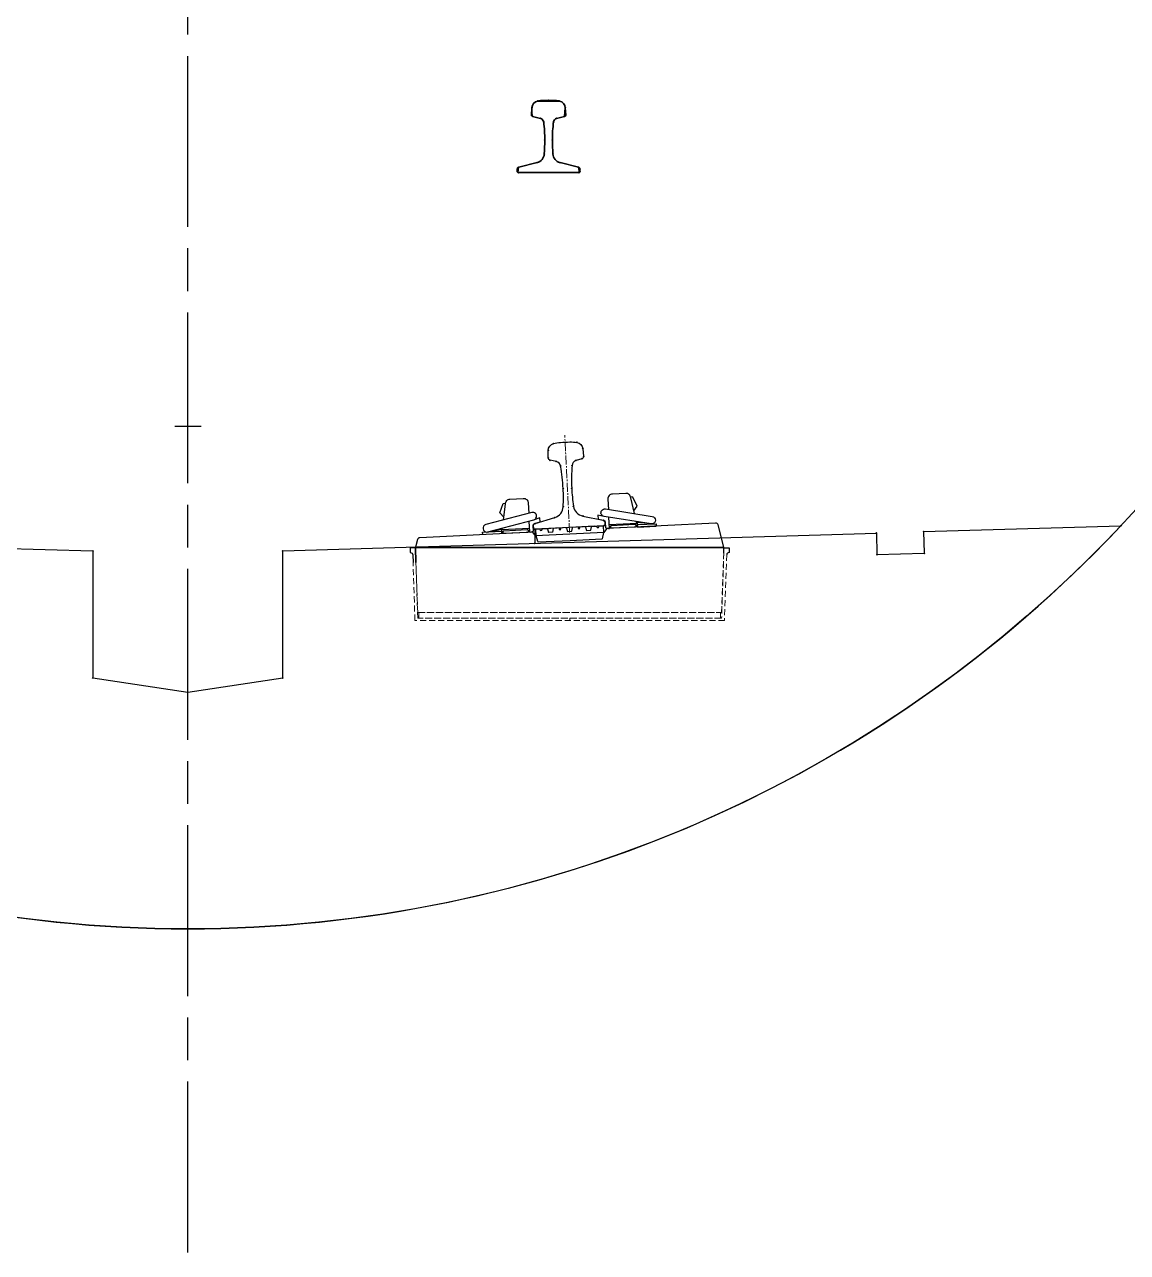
# Model space of a CAD drawing. Header units: millimetres. Extents: x -4681 to 6023, y -3382 to 3303.
# Drawn here: x -344 to 1979, y -3382 to -795 of the extents above; entities that cross this region are included whole.
import ezdxf

# ---------------------------------------------------------------- set-up
doc = ezdxf.new("R2010")
doc.units = ezdxf.units.MM
doc.header["$PDMODE"] = 3
for name, pattern in [('ACAD_ISO08W100', [36, 24, -3, 6, -3]), ('CENTER2', [28.575, 19.05, -3.175, 3.175, -3.175]), ('DASHED', [19.05, 12.7, -6.35])]:
    doc.linetypes.add(name, pattern=pattern)
for name, color, linetype in [('#Base', 230, 'Continuous'), ('#Rails2', 103, 'Continuous'), ('LVT-M', 170, 'Continuous'), ('Оси', 9, 'ACAD_ISO08W100')]:
    doc.layers.add(name, color=color, linetype=linetype)
doc.layers.add('ВСП_Сплошная_толстая', color=90, linetype='Continuous', lineweight=30)
doc.layers.add('ВСП_Сплошная_тонкая', color=242, linetype='Continuous', lineweight=20)

msp = doc.modelspace()

# ---------------------------------------------------------------- linework, layer by layer
at = {"layer": '#Base'}
for p, q in [((1549.9, -1863.4), (1965.7, -1851)), ((-1450.4, -1866.4), (-200, -1903.9)), ((200, -1903.9), (1450.4, -1866.4)), ((1450.4, -1866.4), (1451.7, -1911.8)), ((1549.9, -1863.4), (1551.3, -1908.8)), ((-200, -1903.9), (-200, -2171.5)), ((200, -2171.5), (200, -1903.9)), ((1451.7, -1911.8), (1551.3, -1908.8)), ((-200, -2171.5), (0, -2201.5)), ((0, -2201.5), (200, -2171.5))]:
    msp.add_line(p, q, dxfattribs=at)
msp.add_arc((0, 0), 2700, 223.2779, 316.7221, dxfattribs=at)
for p in [(1965.7, -1851), (1450.4, -1866.4), (1549.9, -1863.4), (-200, -1903.9), (200, -1903.9), (1451.7, -1911.8), (1551.3, -1908.8), (-200, -2171.5), (200, -2171.5), (0, -2201.5), (0, -2700)]:
    msp.add_point(p, dxfattribs=at)
at = {"layer": '#Rails2'}
for p, q in [((0, -1664.3), (0, -1618.2)), ((-27.2, -1641.5), (28.4, -1641.5)), ((730.9, -1858.3), (730.9, -1888))]:
    msp.add_line(p, q, dxfattribs=at)
at = {"layer": '#Rails2', "lineweight": 35}
msp.add_lwpolyline([(826, -1099.8, 0.353171), (822.9, -1095.9), (784.2, -1086.2, -0.325745), (769.2, -1068, -0.021002), (768, -1038.6, -0.029453), (770.3, -1000.4, -0.263669), (776.7, -993), (793.7, -988.7, 0.336667), (796, -985.9), (795.2, -970.5, 0.349346), (782.8, -956.5, 0.037294), (774, -955.3, 0.007005), (760, -955.1, 0.007005), (746, -955.3, 0.037294), (737.1, -956.5, 0.349345), (724.8, -970.5), (724, -985.9, 0.336573), (726.3, -988.7), (743.3, -993, -0.263669), (749.7, -1000.4, -0.029453), (752, -1038.6, -0.021002), (750.8, -1068, -0.325745), (735.8, -1086.2), (697.1, -1095.9, 0.353171), (694, -1099.8), (694, -1105.1, 0.414214), (696, -1107.1), (824, -1107.1, 0.414214), (826, -1105.1), (826, -1099.8)], format="xyb", dxfattribs=at)
at = {"layer": '#Rails2', "lineweight": 30}
msp.add_lwpolyline([(804.8, -1674.5, -0.045839), (819.5, -1675.4, -0.34291), (832.1, -1688.8), (833.7, -1704.5, -0.358004), (830.2, -1709.8), (817.9, -1713.5, 0.308226), (809.4, -1724.1, 0.032323), (808.7, -1771.8, 0.023824), (812.4, -1809.8, 0.317549), (832.3, -1830.7), (875.1, -1839.2, -0.343975), (878.3, -1842.9), (878.7, -1848.9, -0.414214), (876.8, -1851), (730.9, -1858.3, -0.414214), (728.8, -1856.4), (728.5, -1850.4, -0.343975), (731.4, -1846.3), (773.1, -1833.6, 0.317549), (790.8, -1810.8, 0.023824), (790.7, -1772.7, 0.032323), (785.3, -1725.3, 0.308226), (775.8, -1715.6), (763.2, -1713.1, -0.358004), (759.2, -1708.2), (759.2, -1692.4, -0.34291), (770.4, -1677.8, -0.045839), (784.9, -1675.5, -0.010001), (804.8, -1674.5)], format="xyb", dxfattribs=at)
at = {"layer": '#Rails2'}
for p in [(737.1, -956.5), (746, -955.3), (760, -955.1), (774, -955.3), (782.8, -956.5), (724.8, -970.5), (795.2, -970.5), (724, -985.9), (726.3, -988.7), (743.3, -993), (749.7, -1000.4), (770.3, -1000.4), (776.7, -993), (793.7, -988.7), (796, -985.9), (752, -1038.6), (768, -1038.6), (735.8, -1086.2), (750.8, -1068), (769.2, -1068), (784.2, -1086.2), (694, -1099.8), (694, -1105.1), (696, -1107.1), (697.1, -1095.9), (822.9, -1095.9), (824, -1107.1), (826, -1099.8), (826, -1105.1), (0, -1641.5), (770.4, -1677.8), (794.9, -1674.9), (819.5, -1675.4), (759.2, -1692.4), (832.1, -1688.8), (833.7, -1704.5), (759.2, -1708.2), (763.2, -1713.1), (775.8, -1715.6), (785.3, -1725.3), (809.4, -1724.1), (817.9, -1713.5), (830.2, -1709.8), (790.7, -1772.7), (808.7, -1771.8), (790.8, -1810.8), (812.4, -1809.8), (773.1, -1833.6), (832.3, -1830.7), (730.9, -1858.3), (731.4, -1846.3), (875.1, -1839.2), (876.8, -1851), (730.9, -1888)]:
    msp.add_point(p, dxfattribs=at)
for p, q in [((737.1, -956.5), (782.8, -956.5)), ((726.3, -988.7), (724.8, -970.5)), ((793.7, -988.7), (795.2, -970.5)), ((696, -1107.1), (697.1, -1095.9)), ((822.9, -1095.9), (824, -1107.1))]:
    msp.add_line(p, q)
msp.add_circle((0, 0), 2700)
msp.add_arc((760, -1142.3), 187.2, 82.988, 97.012)
at = {"layer": 'LVT-M', "lineweight": 30}
for p, q in [((888, -1856.6), (886.9, -1833)), ((886.5, -1856.7), (888, -1856.6))]:
    msp.add_line(p, q, dxfattribs=at)
at = {"layer": 'LVT-M'}
for p, q in [((882.5, -1856.8), (876.5, -1865.1)), ((1111.8, -1845.6), (882.5, -1856.8)), ((1129.5, -1896.4), (1116.9, -1849.3)), ((484, -1879.9), (479.5, -1896.4)), ((726.6, -1864.5), (488.5, -1876.2)), ((732.6, -1872.2), (726.6, -1864.5)), ((804.5, -1868.7), (732.6, -1872.2)), ((876.5, -1865.1), (804.5, -1868.7))]:
    msp.add_line(p, q, dxfattribs=at)
at = {"layer": 'LVT-M', "lineweight": 30}
for points in [[(940.7, -1825.3), (932.9, -1792.3, 0.414214), (922.4, -1782.8), (894.4, -1784.2, 0.414214), (885, -1794.7), (886.1, -1816.7)], [(664.7, -1838.8), (669.2, -1805.2, -0.414214), (678.7, -1794.7), (706.7, -1793.3, -0.414214), (717.1, -1802.8), (718.2, -1824.8)], [(631.8, -1863.9), (728.6, -1838.6, 1), (724.5, -1823.1), (627.8, -1848.4, 0.896361), (630.1, -1864.2)], [(721.6, -1864.7), (728.1, -1862.7), (727.5, -1850.4, -0.344328), (730.3, -1846.4), (742.1, -1842.8), (741.7, -1834.5), (729.3, -1838.3)], [(876.4, -1831.3), (863.7, -1828.7), (864.1, -1837), (876.2, -1839.4, -0.344328), (879.4, -1843.1), (880, -1855.4), (886.5, -1856.7)], [(975.9, -1847), (877.1, -1831.5, -1), (879.6, -1815.7), (978.4, -1831.2, -0.896361), (977.7, -1847.1)], [(848.7, -1860.5), (850.1, -1853.1, -0.344151), (851.1, -1852.3), (860.6, -1851.9, -0.322823), (861.5, -1852.5), (862.4, -1854.8), (865.4, -1854.6), (866.1, -1852.3, -0.322823), (867, -1851.5), (874.8, -1851.1), (875.5, -1865.1), (872.8, -1878.5, -0.344151), (871.9, -1879.3), (805.2, -1882.7), (738.4, -1885.3, -0.341025), (737.4, -1884.5), (733.6, -1872.2), (732.9, -1858.2), (740.7, -1857.8, -0.322823), (741.7, -1858.5), (742.6, -1860.8), (745.6, -1860.6), (746.2, -1858.3, -0.322823), (747.1, -1857.5), (756.6, -1857.1, -0.344151), (757.6, -1857.8), (759.8, -1864.9)], [(768.8, -1864.5), (770.2, -1857.1, -0.344151), (771.2, -1856.3)], [(781.4, -1855.8, -0.414214), (782.4, -1856.8), (782.5, -1858.8), (785.5, -1858.6), (785.4, -1856.6, -0.414214), (786.4, -1855.6)], [(796.6, -1855.1, -0.344151), (797.6, -1855.8), (799.8, -1862.9)], [(808.7, -1862.5), (810.2, -1855.1, -0.344151), (811.1, -1854.3)], [(821.3, -1853.8, -0.414214), (822.4, -1854.8), (822.5, -1856.8), (825.5, -1856.6), (825.4, -1854.6, -0.414214), (826.3, -1853.6)], [(836.5, -1853.1, -0.344151), (837.5, -1853.8), (839.7, -1860.9)]]:
    msp.add_lwpolyline(points, format="xyb", dxfattribs=at)
for points in [[(665.5, -1832.9), (657.6, -1823.9), (664.3, -1804.3), (669.3, -1803.3)], [(939.3, -1819.5), (946.3, -1809.8), (937.6, -1790.9), (932.6, -1790.4)], [(630.6, -1864.2), (662.1, -1858)], [(719.8, -1856.8), (660.9, -1859.7), (661.3, -1867.7)], [(661.9, -1859.7), (662.4, -1855.9)], [(720.2, -1864.8), (719.1, -1841.1)], [(839.7, -1860.9), (848.7, -1860.5)], [(887.6, -1848.7), (946.6, -1845.7), (947, -1853.7), (986.9, -1851.7)], [(945.6, -1845.8), (944.7, -1842.1)], [(977.2, -1847.2), (945.2, -1844.1)], [(947.5, -1853.7), (947.2, -1848.7), (986.7, -1846.7), (986.9, -1851.7)], [(621.4, -1869.7), (621.1, -1864.7), (660.6, -1862.7), (660.8, -1867.7)], [(768.8, -1864.5), (759.8, -1864.9)], [(799.8, -1862.9), (808.7, -1862.5)]]:
    msp.add_lwpolyline(points, dxfattribs=at)
for points in [[(666.3, -1867.5, -0.414214), (664.2, -1865.6), (664.1, -1863.6, -0.414214), (666, -1861.5), (715, -1859, -0.414214), (717, -1860.9), (717.1, -1862.9, -0.414214), (715.3, -1865)], [(942, -1854), (893, -1856.4, -0.414214), (890.9, -1854.5), (890.8, -1852.5, -0.414214), (892.7, -1850.4), (941.7, -1848, -0.414214), (943.8, -1849.9), (943.9, -1851.9, -0.414214)]]:
    msp.add_lwpolyline(points, format="xyb", close=True, dxfattribs=at)
at = {"layer": 'LVT-M'}
msp.add_lwpolyline([(479.5, -1896.4), (1129.5, -1896.4)], dxfattribs=at)
for centre, start, end in [((1112.1, -1850.6), 15, 92.8127), ((488.8, -1881.2), 92.8127, 165)]:
    msp.add_arc(centre, 5, start, end, dxfattribs=at)
at = {"layer": 'ВСП_Сплошная_толстая'}
for p, q in [((479.5, -1896.4), (480.7, -1928.2)), ((480.6, -1928.2), (479.5, -1897.4)), ((1129.1, -1908.7), (1129.5, -1896.4)), ((1140.5, -1907.4), (1140.2, -1907.4))]:
    msp.add_line(p, q, dxfattribs=at)
at = {"layer": 'ВСП_Сплошная_толстая', "lineweight": 30}
msp.add_lwpolyline([(804.8, -1674.5, -0.045839), (819.5, -1675.4, -0.34291), (832.1, -1688.8), (833.7, -1704.5, -0.358004), (830.2, -1709.8), (817.9, -1713.5, 0.308226), (809.4, -1724.1, 0.032323), (808.7, -1771.8, 0.023824), (812.4, -1809.8, 0.317549), (832.3, -1830.7), (875.1, -1839.2, -0.343975), (878.3, -1842.9), (878.7, -1848.9, -0.414214), (876.8, -1851), (730.9, -1858.3, -0.414214), (728.8, -1856.4), (728.5, -1850.4, -0.343975), (731.4, -1846.3), (773.1, -1833.6, 0.317549), (790.8, -1810.8, 0.023824), (790.7, -1772.7, 0.032323), (785.3, -1725.3, 0.308226), (775.8, -1715.6), (763.2, -1713.1, -0.358004), (759.2, -1708.2), (759.2, -1692.4, -0.34291), (770.4, -1677.8, -0.045839), (784.9, -1675.5, -0.010001), (804.8, -1674.5)], format="xyb", dxfattribs=at)
msp.add_lwpolyline([(855.8, -1852.1), (751.9, -1857.3)], dxfattribs=at)
at = {"layer": 'ВСП_Сплошная_толстая'}
for points in [[(479.5, -1897.4), (468.5, -1897.4), (468.5, -1907.4)], [(1129.5, -1897.4), (479.5, -1897.4)], [(1129.2, -1908.7), (1129.5, -1897.4)], [(1129.5, -1897.4), (1140.5, -1897.4), (1140.5, -1907.4)]]:
    msp.add_lwpolyline(points, dxfattribs=at)
msp.add_lwpolyline([(468.5, -1907.4), (468.9, -1907.4, -0.404357), (473.9, -1912.2), (474.4, -1928.4)], format="xyb", dxfattribs=at)
msp.add_arc((1140.2, -1912.4), 5, 90, 178.0651, dxfattribs=at)
at = {"layer": 'ВСП_Сплошная_тонкая', "linetype": 'DASHED'}
for p, q in [((1135.2, -1912.2), (1130.5, -2050.4)), ((484.5, -2033.4), (1124.5, -2033.4))]:
    msp.add_line(p, q, dxfattribs=at)
at = {"layer": 'ВСП_Сплошная_тонкая', "color": 0, "linetype": 'CENTER2', "lineweight": 20}
msp.add_lwpolyline([(804.4, -1864.9), (794.1, -1660.1)], dxfattribs=at)
at = {"layer": 'ВСП_Сплошная_тонкая', "linetype": 'DASHED'}
for points in [[(1129.2, -1908.7), (1124.5, -2045.4)], [(1124.5, -2033.4), (1129.1, -1908.7)], [(478.5, -2050.4), (474.4, -1928.4)], [(484.5, -2045.4), (480.6, -1928.2)], [(480.7, -1928.2), (484.5, -2033.4)], [(1130.5, -2050.4), (478.5, -2050.4)], [(1124.5, -2045.4), (484.5, -2045.4)]]:
    msp.add_lwpolyline(points, dxfattribs=at)
msp.add_lwpolyline([(1122, -2045.4), (487, -2045.4), (487, -2033.4), (1122, -2033.4)], close=True, dxfattribs=at)
at = {"layer": 'ВСП_Сплошная_тонкая', "linetype": 'DASHED', "ltscale": 5}
msp.add_lwpolyline([(804.5, -2045.4), (804.5, -2050.4)], dxfattribs=at)
at = {"layer": 'Оси', "ltscale": 15}
msp.add_line((0, -3381.6), (0, 3303.1), dxfattribs=at)

doc.saveas('drawing.dxf')
